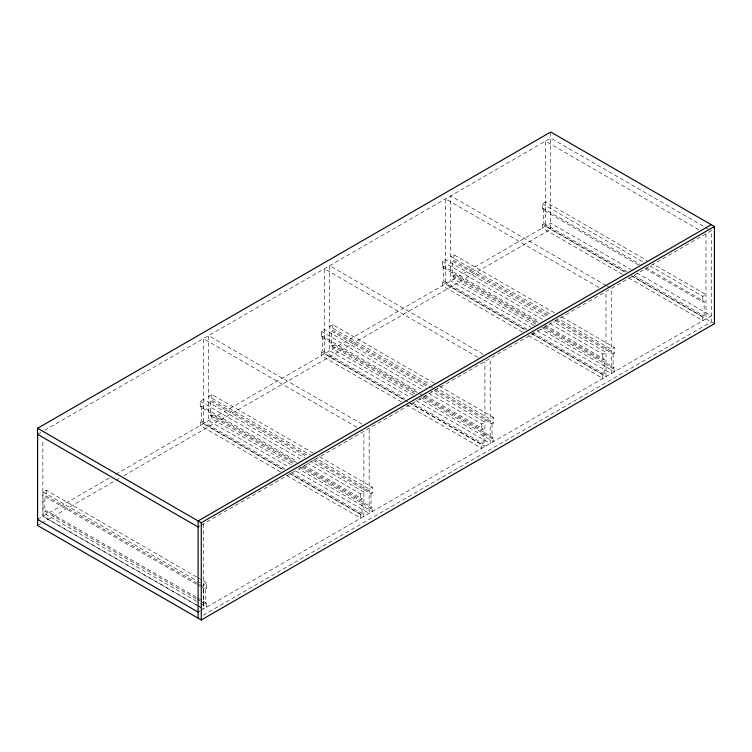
<?xml version="1.0" encoding="UTF-8"?>
<svg xmlns="http://www.w3.org/2000/svg" width="752" height="752" viewBox="0 0 752 752"><rect width="100%" height="100%" fill="white"/><g stroke="black" fill="none" stroke-linecap="round" stroke-linejoin="round"><path stroke-width="0.56" stroke-dasharray="3.76 2.82" d="M37.6 434.336L41.106 432.315M44.716 430.229L550.727 138.086L704.135 226.653M196.422 604.852L43.014 516.286L43.014 491.977L46.173 490.154L196.535 576.963M296.73 462.63L200.22 406.917L200.22 401.22L203.378 399.397L304.974 458.053M313.396 453.193L211.801 394.537L208.642 396.36L310.238 455.016M422.859 395.684L321.264 337.028L321.264 331.331L324.422 329.508L426.017 388.164M434.44 383.304L332.845 324.648L329.686 326.471L430.266 384.545M537.812 322.279L442.308 267.139L442.308 261.452L445.466 259.628L546.046 317.692M554.468 312.832L453.888 254.768L450.73 256.592L551.31 314.656M638.815 265.136L542.305 209.413L542.305 203.717L545.463 201.893L647.058 260.549M196.234 598.724L44.857 511.332L44.857 496.658L46.173 495.897L198.566 583.881M200.22 406.917L201.536 406.155L297.031 461.286M292.772 463.213L210.485 415.706L210.485 401.042L211.801 400.28L308.311 456.003M321.264 337.028L322.58 336.266L418.084 391.407M414.831 393.916L331.529 345.826L331.529 331.153L332.845 330.391L430.37 386.697M442.308 267.139L443.624 266.387L539.128 321.518M535.885 324.037L452.572 275.937L452.572 261.264L453.888 260.512L549.383 315.643M542.305 209.413L543.621 208.652L640.131 264.375M44.857 511.332L46.173 510.57L196.535 597.379M280.477 471.861L200.22 425.529L200.22 421.637L201.536 420.876L284.839 468.966M210.485 415.706L211.801 414.944L295.104 463.044M401.521 401.982L321.264 355.64L321.264 351.748L322.58 350.987L404.877 398.494M331.529 345.826L332.845 345.065L416.147 393.155M522.574 332.093L442.308 285.76L442.308 281.859L443.624 281.107L526.936 329.197M452.572 275.937L453.888 275.176L537.191 323.275M622.562 274.367L542.305 228.025L542.305 224.134L543.621 223.372L626.924 271.472M37.6 519.416L109.745 477.764M115.836 474.249L550.727 223.165L630.984 269.498M37.6 525.498L40.646 523.73M41.661 523.148L114.821 480.913M115.836 480.321L119.906 477.971M123.967 475.631L550.727 229.247L550.727 132.014M198.114 527.011L199.872 525.996M201.16 525.253L711.242 230.761L705.15 227.245M201.31 586.983L205.381 589.333L206.697 588.572L206.697 582.828L203.538 584.652L203.538 608.96M306.891 462.809L360.734 493.895L363.893 492.071L311.065 461.568M313.095 460.28L370.999 493.707L372.315 492.955L372.315 487.211L369.157 489.035L316.329 458.532M428.95 393.512L481.778 424.006L484.937 422.182L431.093 391.096M434.139 390.391L492.043 423.827L493.359 423.066L493.359 417.322L490.201 419.146L437.373 388.643M550.003 323.623L602.831 354.126L605.99 352.303L553.162 321.8M555.183 320.512L613.087 353.938L614.403 353.177L614.403 347.443L611.244 349.266L558.416 318.763M649.991 265.888L702.819 296.391L705.978 294.568L653.15 264.065M302.83 466.155L360.734 499.582L362.05 498.83L362.05 513.55L360.734 514.302L290.639 473.835M423.874 396.266L481.778 429.702L483.094 428.941L483.094 443.661L481.778 444.423L410.667 403.363M544.918 326.387L602.831 359.813L604.147 359.061L604.147 373.772L602.831 374.534L531.711 333.474M644.915 268.652L702.819 302.088L704.135 301.326L704.135 316.047L702.819 316.808L631.708 275.749M201.31 601.656L205.381 604.006L206.697 603.245L206.697 607.137L197.55 601.863M299.888 467.321L370.999 508.38L372.315 507.619L372.315 511.52L299.174 469.286M420.932 397.441L492.043 438.501L493.359 437.739L493.359 441.631L419.202 398.814M541.976 327.552L613.087 368.612L614.403 367.85L614.403 371.751L540.246 328.925M198.114 612.09L200.145 610.915M201.16 610.333L711.242 315.84L637.076 273.023M203.2 615.23L711.242 321.912L711.242 230.544M698.871 229.689L545.463 141.122L545.463 226.202L625.908 272.647M542.305 203.717L642.885 261.79M646.231 267.891L704.135 301.326M634.039 275.57L704.135 316.047M542.305 224.134L625.608 272.224M631.821 276.059L714.4 323.736M628.663 277.883L702.819 320.7L702.819 316.808M606.168 285.563L450.73 195.821L450.73 280.9L530.987 327.233M607.184 286.145L610.229 287.903M598.874 287.424L445.466 198.857L445.466 283.936L524.708 329.686M561.575 316.94L614.403 347.443M556.499 319.75L614.403 353.177M452.572 261.264L549.092 316.987M442.308 261.452L542.888 319.515M545.219 325.033L604.147 359.061M544.307 327.383L614.403 367.85M534.146 325.409L453.888 279.077L453.888 275.176M537.088 330.748L611.244 373.565L611.244 288.495M533.027 332.722L604.147 373.772M442.308 281.859L525.62 329.959M531.824 333.794L605.99 376.611L605.99 291.532M528.665 335.618L602.831 378.435L602.831 374.534M483.094 354.267L329.686 265.7L329.686 350.78L409.943 397.122M477.83 357.313L324.422 268.746L324.422 353.816L407.734 401.916M439.516 386.237L493.359 417.322M431.394 387.289L434.44 389.047M435.455 389.63L493.359 423.066M331.529 331.153L427.023 386.284M321.264 331.331L421.844 389.404M425.19 395.505L483.094 428.941M423.263 397.263L493.359 437.739M413.102 395.298L332.845 348.956L332.845 345.065M416.044 400.637L490.201 443.454L490.201 358.375M412.998 403.194L483.094 443.661M321.264 351.748L404.576 399.848M408.75 402.499L484.937 446.491L484.937 361.411M406.606 404.914L481.778 448.314L481.778 444.423M362.05 424.156L208.642 335.589L208.642 420.669L288.9 467.001M356.786 427.192L203.378 338.626L203.378 423.705L283.636 470.038M319.487 456.708L372.315 487.211M314.411 459.519L372.315 492.955M210.485 401.042L306.995 456.755M200.22 401.22L301.815 459.876M304.146 465.394L362.05 498.83M302.219 467.152L372.315 507.619M291.043 464.595L211.801 418.845L211.801 414.944M296.015 471.109L369.157 513.343L369.157 428.264M290.939 472.491L362.05 513.55M200.22 421.637L283.523 469.727M289.736 473.563L363.893 516.38L363.893 431.3M286.578 475.386L360.734 518.203L360.734 514.302M197.55 577.555L206.697 582.828M43.014 491.977L196.422 580.544M197.438 581.136L200.483 582.894M199.581 584.464L206.697 588.572M44.857 496.658L196.234 584.05M197.25 584.642L200.295 586.4M197.55 597.962L206.697 603.245M197.25 599.306L200.295 601.074M196.535 601.271L46.173 514.462L46.173 510.57M197.438 605.445L200.483 607.202M198.302 606.121L42.864 516.38L42.864 439.459M199.318 606.704L202.363 608.462M705.978 233.797L705.978 318.876M702.819 296.391L702.819 302.088M613.087 353.938L613.087 368.612M602.831 354.126L602.831 359.813M543.621 208.652L543.621 223.372M492.043 423.827L492.043 438.501M481.778 424.006L481.778 429.702M453.888 254.768L453.888 260.512M443.624 266.387L443.624 281.107M370.999 493.707L370.999 508.38M360.734 493.895L360.734 499.582M332.845 324.648L332.845 330.391M322.58 336.266L322.58 350.987M211.801 394.537L211.801 400.28M205.381 589.333L205.381 604.006M203.378 523.975L203.378 609.054M201.536 406.155L201.536 420.876M46.173 490.154L46.173 495.897"/><path stroke-width="1.13" d="M37.6 428.264L550.727 132.014L714.4 226.502L714.4 323.736L201.273 619.986L37.6 525.498L37.6 428.264L201.273 522.753L714.4 226.502M711.242 224.688L198.114 520.939L198.114 618.163M37.6 434.336L198.114 527.011M37.6 519.416L198.114 612.09M201.273 522.753L201.273 619.986"/></g></svg>
